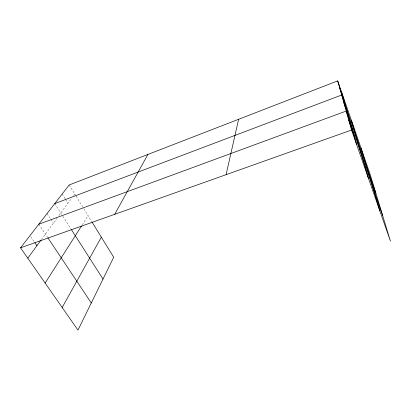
<?xml version="1.0" encoding="UTF-8"?>
<svg xmlns="http://www.w3.org/2000/svg" width="411" height="411" viewBox="0 0 411 411"><rect width="100%" height="100%" fill="white"/><g stroke="black" fill="none" stroke-linecap="round" stroke-linejoin="round"><path stroke-width="0.31" stroke-dasharray="2.06 1.54" d="M82.231 224.848L88.082 215.667M41.336 239.644L57.067 218.118M58.927 215.575L71.714 198.071M73.59 195.508L74.715 193.966M30.702 236.602L34.493 242.171M38.824 224.201L47.512 237.245M47.054 213.561L50.548 218.919M50.897 219.459L53.348 223.209M54.755 203.604L62.513 215.734M62.857 216.273L71.149 229.246M62.195 193.992L65.251 198.862M65.59 199.407L67.969 203.198M69.171 184.971L75.716 195.595M76.05 196.139L83.402 208.074M83.736 208.618L91.725 221.58"/><path stroke-width="0.62" d="M226.091 174.675L238.606 119.293M62.179 307.49L101.332 237.168M114.695 214.321L147.898 154.454M45.138 283.056L81.558 225.906M27.784 258.19L40.972 240.147M92.059 222.12L113.703 257.25L77.972 330.12L20.55 247.818L69.171 184.971L337.698 80.88L369.864 173.473L390.45 241.19L351.533 130.035L337.698 80.88M54.755 203.604L341.68 95.018L375.87 193.237M38.824 224.201L346.196 111.068L382.605 215.385M20.55 247.818L351.533 130.035M34.837 242.675L36.903 245.711M47.866 237.774L91.283 302.974M71.499 229.785L103.007 279.064M343.848 102.719L348.317 115.548M348.749 120.14L353.547 133.873M339.614 87.677L343.791 99.698M361.007 147.97L379.887 211.023M351.456 120.474L368.369 178.127M341.747 92.521L356.517 144.266"/></g></svg>
